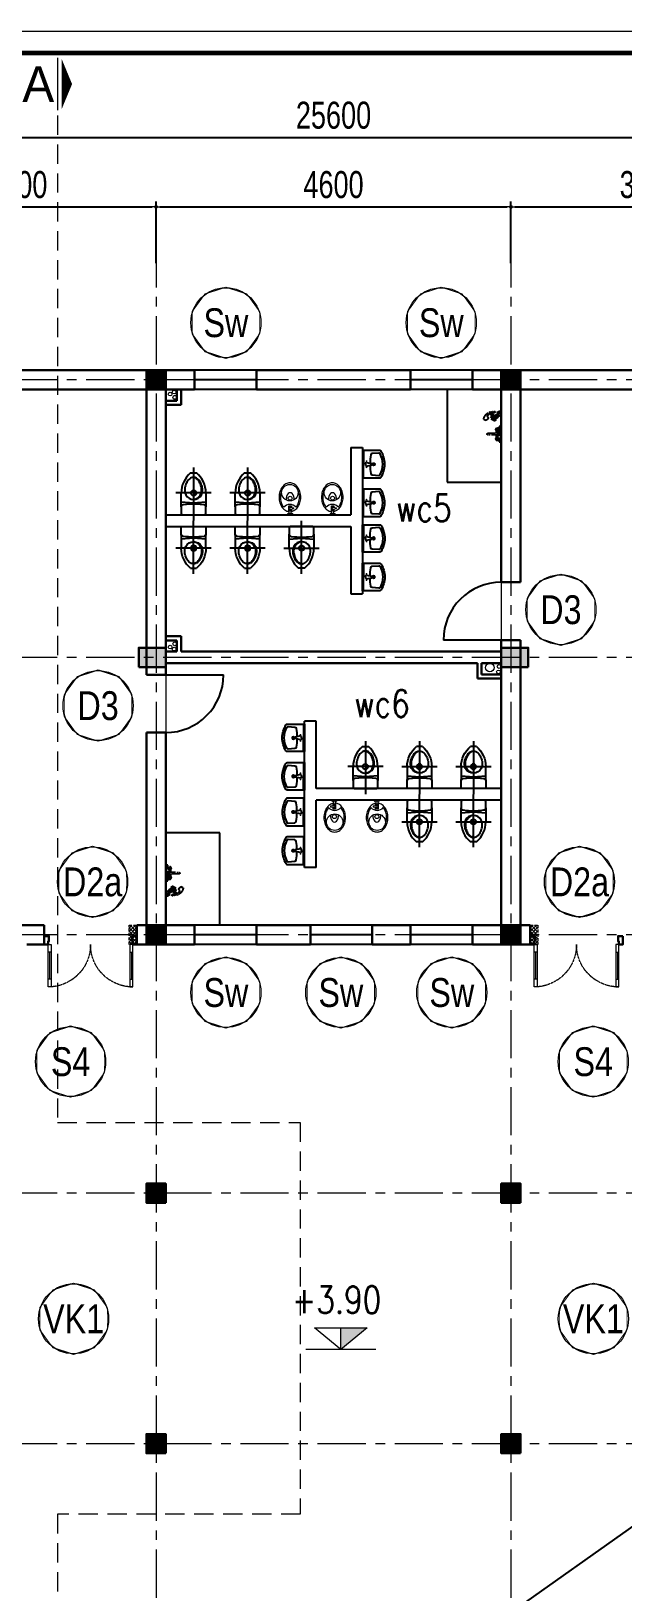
# Model space of a CAD drawing. Header units: millimetres. Extents: x -519517 to -431282, y -372679 to 113618.
# Drawn here: x -466510 to -458841, y -2908 to 17337 of the extents above; entities that cross this region are included whole.
import ezdxf
from ezdxf.enums import TextEntityAlignment as Align

# ---------------------------------------------------------------- set-up
doc = ezdxf.new("R2010")
doc.units = ezdxf.units.MM
doc.header["$LTSCALE"] = 5
for name, pattern in [('CENTER2', [28.575, 19.05, -3.175, 3.175, -3.175]), ('CENTERX2', [4, 2.5, -0.5, 0.5, -0.5]), ('DASHDOT', [1, 0.5, -0.25, 0, -0.25]), ('HIDDEN', [0.375, 0.25, -0.125]), ('HIDDEN2', [0.1875, 0.125, -0.0625])]:
    doc.linetypes.add(name, pattern=pattern)
doc.layers.get('0').update_dxf_attribs({"linetype": 'CENTER2'})
for name, color, linetype, lineweight in [('03', 252, 'Continuous', 30), ('BICO-9-NÉT CỬA', 9, 'Continuous', 25), ('Khungten_LCDI', 7, 'Continuous', 25), ('LC Dim', 8, 'Continuous', 18), ('LC Hatch', 252, 'Continuous', 9), ('LC ISO', 153, 'Continuous', 13), ('LC Khac', 4, 'Continuous', 9), ('LC MANH DUT', 35, 'HIDDEN', 5), ('LC Net dam 1', 30, 'Continuous', 30), ('LC Net khuat', 4, 'HIDDEN', 13), ('LC Net manh', 9, 'Continuous', 5), ('LC Net thay', 7, 'Continuous', 25), ('LC Net truc', 79, 'DASHDOT', 13), ('LC Text1', 3, 'Continuous', 20), ('LC Text2', 7, 'Continuous', 25), ('NOITHAT', 125, 'Continuous', 13)]:
    doc.layers.add(name, color=color, linetype=linetype, lineweight=lineweight)
for name, color, linetype in [('1-KYHIEU', 1, 'Continuous'), ('1-NETMANH', 250, 'Continuous'), ('TEXT', 42, 'Continuous')]:
    doc.layers.add(name, color=color, linetype=linetype)
doc.layers.add('KCS_Plotter', color=11, linetype='Continuous', plot=False)
doc.styles.add('General text 2', font='arial.ttf')
doc.styles.add('HOATBIF', font='hoatbif.shx', dxfattribs={"width": 0.75})
doc.styles.add('Khungten', font='VHAVAN.TTF', dxfattribs={"width": 0.9, "height": 5000})
doc.styles.add('LC 1', font='VHAVANB.TTF')
doc.styles.add('LC 3', font='vnsimli.shx', dxfattribs={"width": 0.75})
doc.styles.add('T1', font='Vnsimli.shx', dxfattribs={"width": 0.8})
doc.styles.add('Title', font='VHBLACK.TTF')
doc.dimstyles.new('Copy of 1-110', dxfattribs={"dimscale": 110, "dimtxt": 2.5, "dimasz": 0.35, "dimexe": 0.5, "dimexo": 0, "dimgap": 0.8, "dimtad": 1, "dimdec": 0, "dimzin": 0, "dimdsep": 46, "dimtxsty": 'HOATBIF', "dimblk1": 'DOT', "dimblk2": 'DOT', "dimsah": 1, "dimcen": -1, "dimdle": 1, "dimclrd": 256, "dimclre": 256, "dimclrt": 4, "dimadec": 3, "dimazin": 2, "dimtfac": 0.333333, "dimtdec": 0, "dimtix": 1, "dimtmove": 2, "dimatfit": 3, "dimldrblk": 'DOT', "dimfxl": 1, "dimtvp": 0.833333, "dimtolj": 1, "dimtzin": 0, "dimarcsym": 0})

# ---------------------------------------------------------------- blocks, each defined once
blk = doc.blocks.new('A$C442A5462')
for p, q in [((265, 143, -500), (283, 143, -500)), ((265, 114, -500), (265, 143, -500)), ((324, 114, -500), (265, 114, -500)), ((270, 114, -500), (270, 143, -500)), ((283, 133, -500), (287, 172, -500)), ((298, 172, -500), (287, 172, -500)), ((304, 133, -500), (298, 172, -500)), ((304, 143, -500), (324, 143, -500)), ((320, 143, -500), (320, 114, -500)), ((324, 143, -500), (324, 114, -500)), ((355, 139, -500), (324, 139, -500)), ((355, 117, -500), (324, 117, -500)), ((355, 108, -500), (355, 150, -500)), ((367, 162, -500), (369, 162, -500)), ((369, 96, -500), (367, 96, -500))]:
    blk.add_line(p, q)
at = {"elevation": -500}
for points in [[(332, 139, 0.088181), (321, 171, 0.106057), (284, 213, 0.085827), (232, 240, 0.075509), (167, 250, 0.075509), (101, 240, 0.085827), (49, 213, 0.106057), (12, 171, 0.126726), (0, 125, 0.126726), (12, 79, 0.106057), (49, 37, 0.085827), (101, 10, 0.075509), (167, 0, 0.075509)], [(282, 196, 0.017476), (275, 201, 0.085827), (228, 226, 0.075509), (167, 235, 0.075509), (105, 226, 0.072574), (65, 206, 0.039619)], [(65, 44, 0.072574), (105, 24, 0.075509), (167, 15, 0.075509)], [(167, 0, 0.075509), (232, 10, 0.085827), (284, 37, 0.106057), (321, 79, 0.106073), (333, 117, 0.126726)], [(167, 15, 0.075509), (228, 24, 0.085827), (275, 49, 0.017476), (282, 54, 0.126726)]]:
    blk.add_lwpolyline(points, format="xyb", dxfattribs=at)
for centre, radius in [((114, 125, -500), 95.1), ((178, 128, -500), 23.1)]:
    blk.add_circle(centre, radius)
for centre, radius, start, end in [((345, 125, -500), 95.1, 131.563, 228.437), ((141, 131, -500), 26.6, 129.8111, 184.9288), ((141, 126, -500), 26.6, 175.0712, 230.1889), ((189, 73, -500), 102, 86.446, 129.8111), ((189, 184, -500), 102, 230.1889, 275.818), ((294, 133, -500), 15.2, 136.8143, 43.1857), ((294, 133, -500), 10.6, 180, 0), ((367, 150, -500), 12.2, 90, 180), ((367, 108, -500), 12.2, 180, 270)]:
    blk.add_arc(centre, radius, start, end)
blk = doc.blocks.new('lavabo7')
for p, q in [((-265, 20), (0, 20)), ((-36, 80), (-14, 179)), ((-25, 62), (-36, 80)), ((-34, 216), (34, 216)), ((0, 62), (-25, 62)), ((-14, 179), (0, 179)), ((0, 182), (0, 250)), ((14, 179), (0, 179)), ((0, 62), (25, 62)), ((265, 20), (0, 20)), ((36, 80), (14, 179)), ((25, 62), (36, 80))]:
    blk.add_line(p, q)
blk.add_lwpolyline([(0, 0), (265, 0), (265, 335, 0.2674), (250, 361, 0.128929), (0, 430, 0.128929), (-250, 361, 0.2674), (-265, 335), (-265, 0)], format="xyb", close=True)
for points in [[(1, 390, 0.110412), (-200, 343, 0.310359), (-216, 313), (-206, 187, 0.356533), (-179, 159, 0.015229), (-21, 146)], [(21, 146, 0.015229), (179, 159, 0.356533), (206, 187), (216, 313, 0.310359), (200, 343, 0.110412), (-1, 390, 0.110412)]]:
    blk.add_lwpolyline(points, format="xyb")
at = {"const_width": 18}
for points in [[(-68, 79, -1), (-50, 79, -1)], [(68, 79, 1), (50, 79, 1)]]:
    blk.add_lwpolyline(points, format="xyb", close=True, dxfattribs=at)
for radius in [22.8, 12.8]:
    blk.add_circle((0, 216), radius)
blk = doc.blocks.new('mb-xibet3')
for p, q in [((185, 0), (-185, 0)), ((-210, -25), (-210, -134)), ((-210, -370), (-210, -134)), ((-210, -215), (0, -200)), ((-179, -169), (-118, -176)), ((0, -200), (210, -215)), ((118, -176), (179, -169)), ((210, -134), (210, -25)), ((210, -134), (210, -370)), ((50, -710), (-50, -710))]:
    blk.add_line(p, q)
blk.add_circle((0, -370), 45)
for centre, radius, start, end in [((-185, -25), 25, 90, 180), ((-175, -134), 35, 180, 263.211), ((0, -410), 150, 357.1299, 182.8701), ((15, -410), 150, 92.8613, 182.8701), ((0, 817), 1000, 263.211, 276.789), ((175, -134), 35, 276.789, 0), ((185, -25), 25, 0, 90), ((240, -366), 450, 180.5512, 229.851), ((194, -405), 345, 182.0821, 195.8931), ((99, -432), 245, 195.8931, 214.5044), ((209, -405), 345, 182.0821, 195.8931), ((114, -432), 245, 195.8931, 214.5044), ((10, -370), 45, 96.3794, 263.6206), ((-240, -366), 450, 310.149, 359.4488), ((-99, -432), 245, 325.4956, 344.1069), ((-194, -405), 345, 344.1069, 357.9179), ((38, -474), 172, 214.5044, 238.9274), ((53, -474), 172, 214.5044, 238.9274), ((0, -537), 97.7, 238.9274, 270), ((15, -537), 97.7, 238.9274, 265.5985), ((0, -537), 97.7, 270, 301.0726), ((-38, -474), 172, 301.0726, 325.4956)]:
    blk.add_arc(centre, radius, start, end)
at = {"layer": '1-NETMANH'}
for p, q in [((0, -802), (0, 95)), ((-300, -370), (300, -370))]:
    blk.add_line(p, q, dxfattribs=at)
blk = doc.blocks.new('Vt03')
at = {"color": 0}
for p, q in [((125, 280), (129, 294)), ((182, 227), (168, 215)), ((33, 60), (73, 60)), ((172, 12), (33, 16)), ((33, 16), (33, -11)), ((45, 16), (45, 42)), ((53, 80), (53, 40)), ((61, 15), (61, 42)), ((221, 192), (198, 180)), ((33, -11), (172, -7)), ((33, -60), (73, -60)), ((45, -42), (45, -11)), ((53, -40), (53, -80)), ((61, -42), (61, -10))]:
    blk.add_line(p, q, dxfattribs=at)
for points in [[(7, 309), (7, 268), (14, 268), (14, 309)], [(0, -100), (0, 100), (26, 100), (26, -100)], [(26, 13), (26, -7), (33, -7), (33, 13)]]:
    blk.add_lwpolyline(points, close=True, dxfattribs=at)
blk.add_lwpolyline([(12, 289, -1.296082), (34, 259, -1.917127), (36, 270, -0.167053), (49, 238, -1.448302), (30, 244, -0.673139), (85, 228, -0.486099), (61, 204, -1.074451), (67, 232, -0.361514), (101, 182, -1.428906), (80, 192, -0.287584), (119, 201, -1.502211), (109, 190, -0.316107), (116, 228, -1.315856), (125, 213, -0.643473), (103, 240, -0.070392), (116, 258, -0.515207), (128, 256, -1.801469), (107, 258, 0.730196), (91, 279, -2.626927), (97, 289, 0.91518), (113, 291, 0.978175), (109, 291, 0.823089), (127, 287, -1.030732)], format="xyb", dxfattribs=at)
for centre, radius in [((53, 60), 20), ((53, 60), 12), ((53, -60), 20), ((53, -60), 12)]:
    blk.add_circle(centre, radius, dxfattribs=at)
for centre, radius, start, end in [((98, 194), 89.8, 21.3285, 72.4278), ((101, 167), 130, 16.3177, 77.8898), ((220, 229), 54.3, 194.4065, 245.2427), ((216, 201), 10.4, 297.0942, 16.3177), ((172, 2), 9.94, 270, 90)]:
    blk.add_arc(centre, radius, start, end, dxfattribs=at)
blk = doc.blocks.new('lcdi fix')
at = {"layer": 'Defpoints', "lineweight": 0}
blk.add_lwpolyline([(-1200, -14850), (-1200, 14850), (40800, 14850), (40800, -14850)], close=True, dxfattribs=at)
at = {"layer": 'Khungten_LCDI', "color": 5, "lineweight": 60}
blk.add_lwpolyline([(0, -14650), (0, 14650), (40600, 14650), (40600, -14650)], close=True, dxfattribs=at)
at = {"color": 7, "style": 'Khungten', "width": 0.8}
for tag, p in [('REVISION', (39499, -10746)), ('NGAYHT', (39546, -11609))]:
    blk.add_attdef(tag, text='', height=200, dxfattribs=at).set_placement(p, align=Align.CENTER)
at = {"layer": 'LC Text1', "style": 'Title', "width": 3.882085}
for tag, p, p2 in [('TENBANVE1', (36913, -8886), (40339, -8886)), ('TENBANVE2', (36913, -9562), (40339, -9562))]:
    blk.add_attdef(tag, text='', height=250, dxfattribs=at).set_placement(p, p2, align=Align.FIT)
at = {"layer": 'LC Text1', "style": 'Title', "width": 0.7}
blk.add_attdef('SOBANVE', text='', height=250, dxfattribs=at).set_placement((39562, -13896), align=Align.CENTER)
blk = doc.blocks.new('DOT')
at = {"color": 0, "linetype": 'ByBlock'}
blk.add_line((-0.5, 0), (-1, 0), dxfattribs=at)
at = {"color": 0, "linetype": 'ByBlock', "const_width": 0.5}
blk.add_lwpolyline([(-0.25, 0, 1), (0.25, 0, 1)], format="xyb", close=True, dxfattribs=at)
blk = doc.blocks.new('*D189')
at = {"layer": 'Defpoints', "color": 0, "transparency": 16777216}
for p in [(-464891, 15058), (-468491, 14327), (-464891, 14327)]:
    blk.add_point(p, dxfattribs=at)
at = {"layer": 'LC Dim', "lineweight": -2, "transparency": 16777216}
for p, q in [((-468491, 14327), (-468491, 15128)), ((-468442, 15058), (-464940, 15058)), ((-464891, 14327), (-464891, 15128))]:
    blk.add_line(p, q, dxfattribs=at)
at = {"layer": 'LC Dim', "lineweight": -2, "transparency": 16777216, "xscale": 49, "yscale": 49, "zscale": 49, "rotation": 180}
blk.add_blockref('DOT', (-468491, 15058), dxfattribs=at)
at = {"layer": 'LC Dim', "lineweight": -2, "transparency": 16777216, "xscale": 49, "yscale": 49, "zscale": 49}
blk.add_blockref('DOT', (-464891, 15058), dxfattribs=at)
at = {"layer": 'LC Dim', "color": 4, "transparency": 16777216, "insert": (-466691, 15345), "char_height": 350, "attachment_point": 5, "style": 'HOATBIF'}
blk.add_mtext('\\A1;3600', dxfattribs=at)
blk = doc.blocks.new('_Dot')
at = {"color": 0, "linetype": 'ByBlock', "lineweight": -2}
blk.add_line((-0.5, 0), (-1, 0), dxfattribs=at)
at = {"color": 0, "linetype": 'ByBlock', "const_width": 0.5}
blk.add_lwpolyline([(-0.25, 0, 1), (0.25, 0, 1)], format="xyb", close=True, dxfattribs=at)
blk = doc.blocks.new('*D190')
at = {"layer": 'Defpoints', "color": 0, "transparency": 16777216}
for p in [(-460291, 15058), (-464891, 14327), (-460291, 14327)]:
    blk.add_point(p, dxfattribs=at)
at = {"layer": 'LC Dim', "lineweight": -2, "transparency": 16777216}
for p, q in [((-464891, 14327), (-464891, 15128)), ((-464842, 15058), (-460340, 15058)), ((-460291, 14327), (-460291, 15128))]:
    blk.add_line(p, q, dxfattribs=at)
at = {"layer": 'LC Dim', "lineweight": -2, "transparency": 16777216, "xscale": 49, "yscale": 49, "zscale": 49, "rotation": 180}
blk.add_blockref('DOT', (-464891, 15058), dxfattribs=at)
at = {"layer": 'LC Dim', "lineweight": -2, "transparency": 16777216, "xscale": 49, "yscale": 49, "zscale": 49}
blk.add_blockref('DOT', (-460291, 15058), dxfattribs=at)
at = {"layer": 'LC Dim', "color": 4, "transparency": 16777216, "insert": (-462591, 15345), "char_height": 350, "attachment_point": 5, "style": 'HOATBIF'}
blk.add_mtext('\\A1;4600', dxfattribs=at)
blk = doc.blocks.new('*D191')
at = {"layer": 'Defpoints', "color": 0, "transparency": 16777216}
for p in [(-456691, 15058), (-460291, 14327), (-456691, 14327)]:
    blk.add_point(p, dxfattribs=at)
at = {"layer": 'LC Dim', "lineweight": -2, "transparency": 16777216}
for p, q in [((-460291, 14327), (-460291, 15128)), ((-460242, 15058), (-456740, 15058)), ((-456691, 14327), (-456691, 15128))]:
    blk.add_line(p, q, dxfattribs=at)
at = {"layer": 'LC Dim', "lineweight": -2, "transparency": 16777216, "xscale": 49, "yscale": 49, "zscale": 49, "rotation": 180}
blk.add_blockref('DOT', (-460291, 15058), dxfattribs=at)
at = {"layer": 'LC Dim', "lineweight": -2, "transparency": 16777216, "xscale": 49, "yscale": 49, "zscale": 49}
blk.add_blockref('DOT', (-456691, 15058), dxfattribs=at)
at = {"layer": 'LC Dim', "color": 4, "transparency": 16777216, "insert": (-458491, 15345), "char_height": 350, "attachment_point": 5, "style": 'HOATBIF'}
blk.add_mtext('\\A1;3600', dxfattribs=at)
blk = doc.blocks.new('*D194')
at = {"layer": 'Defpoints', "color": 0, "transparency": 16777216}
for p in [(-449791, 15958), (-475391, 14327), (-449791, 14327)]:
    blk.add_point(p, dxfattribs=at)
at = {"layer": 'LC Dim', "lineweight": -2, "transparency": 16777216}
for p, q in [((-475391, 14327), (-475391, 16028)), ((-449791, 14327), (-449791, 16028)), ((-475342, 15958), (-449840, 15958))]:
    blk.add_line(p, q, dxfattribs=at)
at = {"layer": 'LC Dim', "lineweight": -2, "transparency": 16777216, "xscale": 49, "yscale": 49, "zscale": 49, "rotation": 180}
blk.add_blockref('DOT', (-475391, 15958), dxfattribs=at)
at = {"layer": 'LC Dim', "lineweight": -2, "transparency": 16777216, "xscale": 49, "yscale": 49, "zscale": 49}
blk.add_blockref('DOT', (-449791, 15958), dxfattribs=at)
at = {"layer": 'LC Dim', "color": 4, "transparency": 16777216, "insert": (-462591, 16245), "char_height": 350, "attachment_point": 5, "style": 'HOATBIF'}
blk.add_mtext('\\A1;25600', dxfattribs=at)
blk = doc.blocks.new('*U110')
at = {"layer": 'Defpoints'}
blk.add_lwpolyline([(0, 4.25), (-2.5, 3.44), (-4.04, 1.31), (-4.04, -1.31), (-2.5, -3.44), (0, -4.25), (2.5, -3.44), (4.04, -1.31), (4.04, 1.31), (2.5, 3.44)], close=True, dxfattribs=at)
at = {"layer": 'LC Text1', "style": 'General text 2', "width": 0.8, "flags": 8}
blk.add_attdef('SYMBOL', text='', height=3.5, dxfattribs=at).set_placement((0, 0), align=Align.MIDDLE_CENTER)
blk.add_wipeout([(0, 4.25), (-2.5, 3.44), (-4.04, 1.31), (-4.04, -1.31), (-2.5, -3.44), (0, -4.25), (2.5, -3.44), (4.04, -1.31), (4.04, 1.31), (2.5, 3.44)]).dxf.layer = 'LC Net manh'
at = {"layer": 'LC ISO'}
blk.add_circle((0, 0), 4.25, dxfattribs=at)
blk = doc.blocks.new('Caodo1')
at = {"layer": 'LC Text1'}
blk.add_hatch(color=256, dxfattribs=at).paths.add_polyline_path([(0, 200), (0, 0), (243, 200)])
for p, q in [((0, 0), (0, 200)), ((324, 0), (-324, 0))]:
    blk.add_line(p, q, dxfattribs=at)
blk.add_lwpolyline([(-243, 200), (243, 200), (0, 0), (0, 0)], close=True, dxfattribs=at)
at = {"layer": 'LC Text1', "style": 'T1', "width": 0.8}
blk.add_attdef('%%P0,00', text='', height=250, dxfattribs=at).set_placement((-39, 460), align=Align.MIDDLE_CENTER)
blk = doc.blocks.new('*U158')
for p, q in [((100, -90), (100, -50)), ((100, -70), (450, -70)), ((450, -90), (450, -50)), ((100, -1110), (100, -1150)), ((100, -1130), (450, -1130)), ((450, -1110), (450, -1150))]:
    blk.add_line(p, q)
for points in [[(0, -50), (0, -90), (550, -90), (550, -50)], [(0, -1150), (0, -1110), (550, -1110), (550, -1150)]]:
    blk.add_lwpolyline(points, close=True)
at = {"linetype": 'HIDDEN2'}
for centre, start, end in [((0, -50), 270, 360), ((0, -1150), 0, 90)]:
    blk.add_arc(centre, 550, start, end, dxfattribs=at)
at = {"layer": '03'}
for points in [[(-110, 0), (-110, -60), (-40, -60), (-40, -50), (0, -50), (0, 0)], [(-110, -1200), (-110, -1140), (-40, -1140), (-40, -1150), (0, -1150), (0, -1200)]]:
    blk.add_lwpolyline(points, close=True, dxfattribs=at)

msp = doc.modelspace()

# ---------------------------------------------------------------- hatches: boundary and pattern name
at = {"layer": 'LC Hatch'}
for points in [[(-464766.3, 12687.9), (-465016.3, 12687.9), (-465016.3, 12937.9), (-464766.3, 12937.9)], [(-460166.3, 12687.9), (-460416.3, 12687.9), (-460416.3, 12937.9), (-460166.3, 12937.9)], [(-465116.3, 9087.9), (-465116.3, 9337.9), (-464766.3, 9337.9), (-464766.3, 9087.9)], [(-460066.3, 9087.9), (-460066.3, 9337.9), (-460416.3, 9337.9), (-460416.3, 9087.9)], [(-464766.3, 5487.9), (-465016.3, 5487.9), (-465016.3, 5737.9), (-464766.3, 5737.9)], [(-460166.3, 5487.9), (-460416.3, 5487.9), (-460416.3, 5737.9), (-460166.3, 5737.9)], [(-464766.3, 2137.9), (-465016.3, 2137.9), (-465016.3, 2387.9), (-464766.3, 2387.9)], [(-460166.3, 2137.9), (-460416.3, 2137.9), (-460416.3, 2387.9), (-460166.3, 2387.9)], [(-464766.3, -1112.1), (-465016.3, -1112.1), (-465016.3, -862.1), (-464766.3, -862.1)], [(-460166.3, -1112.1), (-460416.3, -1112.1), (-460416.3, -862.1), (-460166.3, -862.1)]]:
    msp.add_hatch(color=256, dxfattribs=at).paths.add_polyline_path(points)
h = msp.add_hatch(dxfattribs=at)
h.set_pattern_fill('ANSI37', color=256, scale=10)
h.set_pattern_definition([(45, (1240.012, -40859.18), (-22.4506403, 22.4506403), []), (135, (1240.012, -40859.18), (-22.4506403, -22.4506403), [])])
h.paths.add_polyline_path([(-465241.3, 5487.9), (-465141.3, 5487.9), (-465141.3, 5737.9), (-465241.3, 5737.9)])
h = msp.add_hatch(dxfattribs=at)
h.set_pattern_fill('ANSI37', color=256, scale=10)
h.set_pattern_definition([(45, (6440.012, -40859.18), (-22.4506403, 22.4506403), []), (135, (6440.012, -40859.18), (-22.4506403, -22.4506403), [])])
h.paths.add_polyline_path([(-460041.3, 5487.9), (-459941.3, 5487.9), (-459941.3, 5737.9), (-460041.3, 5737.9)])

# ---------------------------------------------------------------- linework, layer by layer
at = {"layer": '1-KYHIEU'}
for p, q in [((-460416.3, 9437.9), (-461166.3, 9437.9)), ((-464766.3, 8987.9), (-464016.3, 8987.9))]:
    msp.add_line(p, q, dxfattribs=at)
at = {"layer": 'BICO-9-NÉT CỬA'}
for p, q in [((-463591.3, 12937.9), (-464391.3, 12937.9)), ((-463591.3, 12812.9), (-464391.3, 12812.9)), ((-460791.3, 12937.9), (-461591.3, 12937.9)), ((-460791.3, 12812.9), (-461591.3, 12812.9)), ((-463591.3, 12687.9), (-464391.3, 12687.9)), ((-460791.3, 12687.9), (-461591.3, 12687.9)), ((-463591.3, 5737.9), (-464391.3, 5737.9)), ((-462091.3, 5737.9), (-462891.3, 5737.9)), ((-460791.3, 5737.9), (-461591.3, 5737.9)), ((-463591.3, 5612.9), (-464391.3, 5612.9)), ((-463591.3, 5487.9), (-464391.3, 5487.9)), ((-462091.3, 5612.9), (-462891.3, 5612.9)), ((-462091.3, 5487.9), (-462891.3, 5487.9)), ((-460791.3, 5612.9), (-461591.3, 5612.9)), ((-460791.3, 5487.9), (-461591.3, 5487.9))]:
    msp.add_line(p, q, dxfattribs=at)
for centre, start, end in [((-460416.3, 9437.9), 90, 180), ((-464766.3, 8987.9), 270, 0)]:
    msp.add_arc(centre, 750, start, end, dxfattribs=at)
at = {"layer": 'LC ISO'}
for p, q in [((-460416.3, 10187.9), (-460416.3, 9437.9)), ((-464766.3, 8987.9), (-464766.3, 8237.9))]:
    msp.add_line(p, q, dxfattribs=at)
for centre, radius in [((-464709.8, 12629.1), 24), ((-464657.9, 12655.6), 24), ((-464648.1, 12586.3), 25), ((-464709.8, 9346.8), 24), ((-464657.9, 9320.3), 24), ((-464648.1, 9389.5), 25), ((-460564.9, 9080.1), 55), ((-460443.1, 9094.5), 25), ((-460452.9, 9025.3), 24)]:
    msp.add_circle(centre, radius, dxfattribs=at)
at = {"layer": 'LC Khac', "color": 1, "ltscale": 2}
msp.add_line((-466168.3, 16991.3), (-466168.3, 16310.9), dxfattribs=at)
msp.add_lwpolyline([(-465980.5, 16651.1, 0, 660.8, 0), (-466117, 16651.1, 385.4, 385.4, 0)], format="xyseb", dxfattribs=at)
at = {"layer": 'LC Net dam 1'}
for p, q in [((-464391.3, 12937.9), (-472201.3, 12937.9)), ((-464391.3, 12937.9), (-464391.3, 12687.9)), ((-461591.3, 12937.9), (-463591.3, 12937.9)), ((-463591.3, 12937.9), (-463591.3, 12687.9)), ((-461591.3, 12937.9), (-461591.3, 12687.9)), ((-452981.3, 12937.9), (-460791.3, 12937.9)), ((-460791.3, 12937.9), (-460791.3, 12687.9)), ((-465016.3, 12687.9), (-471966.3, 12687.9)), ((-465016.3, 12687.9), (-465016.3, 8987.9)), ((-464766.3, 12687.9), (-465016.3, 12687.9)), ((-464766.3, 12687.9), (-465016.3, 12687.9)), ((-464766.3, 12687.9), (-464766.3, 8987.9)), ((-464391.3, 12687.9), (-464766.3, 12687.9)), ((-464766.3, 12542.9), (-464766.3, 12687.9)), ((-464766.3, 12687.9), (-464621.3, 12687.9)), ((-464621.3, 12687.9), (-464621.3, 12542.9)), ((-464566.3, 12687.9), (-464566.3, 12487.9)), ((-461591.3, 12687.9), (-463591.3, 12687.9)), ((-460416.3, 12687.9), (-460791.3, 12687.9)), ((-460416.3, 12687.9), (-460416.3, 10187.9)), ((-460166.3, 12687.9), (-460416.3, 12687.9)), ((-460166.3, 12687.9), (-460416.3, 12687.9)), ((-460166.3, 12687.9), (-453216.3, 12687.9)), ((-460166.3, 12687.9), (-460166.3, 10187.9)), ((-464621.3, 12542.9), (-464766.3, 12542.9)), ((-464566.3, 12487.9), (-464766.3, 12487.9)), ((-460416.3, 10187.9), (-460166.3, 10187.9)), ((-465116.3, 9087.9), (-465116.3, 9337.9)), ((-465116.3, 9087.9), (-465116.3, 9337.9)), ((-464566.3, 9487.9), (-464766.3, 9487.9)), ((-464766.3, 9287.9), (-464766.3, 9432.9)), ((-464621.3, 9432.9), (-464766.3, 9432.9)), ((-464621.3, 9287.9), (-464621.3, 9432.9)), ((-464566.3, 9287.9), (-464566.3, 9487.9)), ((-460416.3, 9437.9), (-460416.3, 5737.9)), ((-460416.3, 9437.9), (-460166.3, 9437.9)), ((-460166.3, 9437.9), (-460166.3, 5737.9)), ((-460066.3, 9087.9), (-460066.3, 9337.9)), ((-460066.3, 9087.9), (-460066.3, 9337.9)), ((-464621.3, 9287.9), (-464766.3, 9287.9)), ((-460726.3, 9137.9), (-464766.3, 9137.9)), ((-460416.3, 9287.9), (-464566.3, 9287.9)), ((-460726.3, 9137.9), (-460726.3, 8937.9)), ((-460671.3, 9137.9), (-460671.3, 8992.9)), ((-460416.3, 9137.9), (-460671.3, 9137.9)), ((-464766.3, 8987.9), (-465016.3, 8987.9)), ((-460416.3, 8937.9), (-460726.3, 8937.9)), ((-460416.3, 8992.9), (-460671.3, 8992.9)), ((-465016.3, 8237.9), (-465016.3, 5737.9)), ((-464766.3, 8237.9), (-465016.3, 8237.9)), ((-464766.3, 8237.9), (-464766.3, 5737.9)), ((-466341.3, 5737.9), (-466966.3, 5737.9)), ((-466341.3, 5487.9), (-466341.3, 5737.9)), ((-465016.3, 5737.9), (-465141.3, 5737.9)), ((-465141.3, 5487.9), (-465141.3, 5737.9)), ((-464391.3, 5737.9), (-464766.3, 5737.9)), ((-464391.3, 5737.9), (-464391.3, 5487.9)), ((-462891.3, 5737.9), (-463591.3, 5737.9)), ((-463591.3, 5737.9), (-463591.3, 5487.9)), ((-462891.3, 5737.9), (-462891.3, 5487.9)), ((-461591.3, 5737.9), (-462091.3, 5737.9)), ((-462091.3, 5737.9), (-462091.3, 5487.9)), ((-461591.3, 5737.9), (-461591.3, 5487.9)), ((-460416.3, 5737.9), (-460791.3, 5737.9)), ((-460791.3, 5737.9), (-460791.3, 5487.9)), ((-460166.3, 5737.9), (-460041.3, 5737.9)), ((-460041.3, 5737.9), (-460041.3, 5487.9)), ((-466341.3, 5487.9), (-466566.3, 5487.9)), ((-464391.3, 5487.9), (-465141.3, 5487.9)), ((-464766.3, 5487.9), (-465016.3, 5487.9)), ((-464766.3, 5487.9), (-465016.3, 5487.9)), ((-462891.3, 5487.9), (-463591.3, 5487.9)), ((-461591.3, 5487.9), (-462091.3, 5487.9)), ((-460041.3, 5487.9), (-460791.3, 5487.9)), ((-460166.3, 5487.9), (-460416.3, 5487.9)), ((-460166.3, 5487.9), (-460416.3, 5487.9)), ((-464766.3, 2137.9), (-465016.3, 2137.9)), ((-464766.3, 2137.9), (-465016.3, 2137.9)), ((-460166.3, 2137.9), (-460416.3, 2137.9)), ((-460166.3, 2137.9), (-460416.3, 2137.9)), ((-464766.3, -1112.1), (-465016.3, -1112.1)), ((-464766.3, -1112.1), (-465016.3, -1112.1)), ((-460166.3, -1112.1), (-460416.3, -1112.1)), ((-460166.3, -1112.1), (-460416.3, -1112.1))]:
    msp.add_line(p, q, dxfattribs=at)
for points in [[(-464766.3, 12687.9), (-465016.3, 12687.9), (-465016.3, 12937.9), (-464766.3, 12937.9)], [(-460166.3, 12687.9), (-460416.3, 12687.9), (-460416.3, 12937.9), (-460166.3, 12937.9)], [(-465116.3, 9087.9), (-465116.3, 9337.9), (-464766.3, 9337.9), (-464766.3, 9087.9)], [(-460066.3, 9087.9), (-460066.3, 9337.9), (-460416.3, 9337.9), (-460416.3, 9087.9)], [(-464766.3, 5487.9), (-465016.3, 5487.9), (-465016.3, 5737.9), (-464766.3, 5737.9)], [(-460166.3, 5487.9), (-460416.3, 5487.9), (-460416.3, 5737.9), (-460166.3, 5737.9)], [(-464766.3, 2137.9), (-465016.3, 2137.9), (-465016.3, 2387.9), (-464766.3, 2387.9)], [(-460166.3, 2137.9), (-460416.3, 2137.9), (-460416.3, 2387.9), (-460166.3, 2387.9)], [(-464766.3, -1112.1), (-465016.3, -1112.1), (-465016.3, -862.1), (-464766.3, -862.1)], [(-460166.3, -1112.1), (-460416.3, -1112.1), (-460416.3, -862.1), (-460166.3, -862.1)]]:
    msp.add_lwpolyline(points, close=True, dxfattribs=at)
at = {"layer": 'LC Net khuat', "ltscale": 30}
for points in [[(-465241.3, 5737.9), (-465141.3, 5737.9), (-465141.3, 5487.9), (-465241.3, 5487.9)], [(-460041.3, 5737.9), (-459941.3, 5737.9), (-459941.3, 5487.9), (-460041.3, 5487.9)]]:
    msp.add_lwpolyline(points, close=True, dxfattribs=at)
at = {"layer": 'LC Net thay'}
for p, q in [((-461116.3, 12687.9), (-461116.3, 11487.9)), ((-462366.3, 11937.9), (-462366.3, 11062.9)), ((-462366.3, 11937.9), (-462216.3, 11937.9)), ((-462216.3, 11937.9), (-462216.3, 10037.9)), ((-461116.3, 11487.9), (-460416.3, 11487.9)), ((-464766.3, 11062.9), (-462366.3, 11062.9)), ((-464766.3, 10912.9), (-462366.3, 10912.9)), ((-462366.3, 10912.9), (-462366.3, 10037.9)), ((-462366.3, 10037.9), (-462216.3, 10037.9)), ((-462966.3, 6487.9), (-462966.3, 8387.9)), ((-462816.3, 8387.9), (-462966.3, 8387.9)), ((-462816.3, 7512.9), (-462816.3, 8387.9)), ((-460416.3, 7512.9), (-462816.3, 7512.9)), ((-460416.3, 7362.9), (-462816.3, 7362.9)), ((-462816.3, 6487.9), (-462816.3, 7362.9)), ((-464066.3, 6937.9), (-464766.3, 6937.9)), ((-464066.3, 5737.9), (-464066.3, 6937.9)), ((-462816.3, 6487.9), (-462966.3, 6487.9))]:
    msp.add_line(p, q, dxfattribs=at)
at = {"layer": 'LC Net truc', "linetype": 'CENTERX2', "ltscale": 50}
for p, q in [((-464891.3, 14638.7), (-464891.3, -15383.8)), ((-460291.3, 14638.7), (-460291.3, -15383.8)), ((-446173.2, 12812.9), (-479105.1, 12812.9)), ((-446173.2, 9212.9), (-479105.1, 9212.9)), ((-446173.2, 5612.9), (-479105.1, 5612.9)), ((-446173.2, 2262.9), (-479105.1, 2262.9)), ((-446173.2, -987.1), (-479105.1, -987.1))]:
    msp.add_line(p, q, dxfattribs=at)

# ---------------------------------------------------------------- block references
at = {"xscale": -1}
msp.add_blockref('Vt03', (-460416.3, 12109.2), dxfattribs=at)
at = {"xscale": -1, "rotation": 180}
msp.add_blockref('Vt03', (-464766.3, 6416.7), dxfattribs=at)
at = {"layer": 'LC ISO', "ltscale": 2, "xscale": -1, "rotation": 90}
for p in [(-466341.3, 5487.9), (-460041.3, 5487.9)]:
    msp.add_blockref('*U158', p, dxfattribs=at)
at = {"layer": 'LC Net thay', "xscale": 1.400000036310157, "yscale": 1.400000036310157, "zscale": 1.400000036310157}
msp.add_blockref('lcdi fix', (-488401.8, -3453.4), dxfattribs=at)
at = {"layer": 'LC Text1'}
ref = msp.add_blockref('Caodo1', (-462495.1, 235.5), dxfattribs=dict(at, xscale=1.401625041179158, yscale=1.401625041179158, zscale=1.401625041179158))
ref.add_attrib('%%P0,00', '+3.90', dxfattribs={"layer": 'LC Text2', "height": 350.41, "style": 'T1', "width": 0.8}).set_placement((-462549.8, 879.6), align=Align.MIDDLE_CENTER)
at = {"layer": 'NOITHAT', "xscale": 1.125, "yscale": 1.125, "zscale": 1.125}
for p, rotation in [((-463297.4, 11478.5, 562.5), 270), ((-462747.4, 11478.5, 562.5), 270), ((-462435.2, 6947.4, 562.5), 89.99999999999999), ((-461885.2, 6947.4, 562.5), 89.99999999999999)]:
    msp.add_blockref('A$C442A5462', p, dxfattribs=dict(at, rotation=rotation))
at = {"layer": 'TEXT'}
for name, p, xscale, yscale, zscale, rotation in [('lavabo7', (-462216.3, 11719.3), 0.673200000077486, 0.673200000077486, 0.673200000077486, 270), ('mb-xibet3', (-464405.2, 11062.9), 0.76499999997759, 0.76499999997759, 0.76499999997759, 180), ('mb-xibet3', (-463705.2, 11062.9), 0.76499999997759, 0.76499999997759, 0.76499999997759, 180), ('lavabo7', (-462216.3, 11219.3), 0.673200000077486, 0.673200000077486, 0.673200000077486, 270), ('lavabo7', (-462216.3, 10756.5), -0.673200000077486, 0.6731999999901745, 0.6732000000000001, 270), ('lavabo7', (-462216.3, 10256.5), -0.673200000077486, 0.6731999999901745, 0.6732000000000001, 270), ('lavabo7', (-462966.3, 8169.3), -0.6731999999901745, 0.6731999999901745, 0.6732000000000001, 90), ('mb-xibet3', (-462177.3, 7512.9), 0.76499999997759, 0.76499999997759, 0.76499999997759, 180), ('mb-xibet3', (-461477.3, 7512.9), -0.76499999997759, 0.76499999997759, 0.7650000000000001, 180), ('mb-xibet3', (-460777.3, 7512.9), -0.76499999997759, 0.76499999997759, 0.7650000000000001, 180), ('lavabo7', (-462966.3, 7669.3), -0.673200000077486, 0.6731999999901745, 0.6732000000000001, 90), ('lavabo7', (-462966.3, 7206.5), 0.673200000077486, 0.673200000077486, 0.673200000077486, 89.99999999999999), ('lavabo7', (-462966.3, 6706.5), 0.673200000077486, 0.673200000077486, 0.673200000077486, 89.99999999999999)]:
    msp.add_blockref(name, p, dxfattribs=dict(at, xscale=xscale, yscale=yscale, zscale=zscale, rotation=rotation))
at = {"layer": 'TEXT', "yscale": 0.76499999997759}
for p, xscale, zscale in [((-464405.2, 10912.9), -0.76499999997759, 0.7650000000000001), ((-463705.2, 10912.9), -0.76499999997759, 0.7650000000000001), ((-463005.2, 10912.9), 0.76499999997759, 0.76499999997759), ((-461477.3, 7362.9), 0.76499999997759, 0.76499999997759), ((-460777.3, 7362.9), 0.76499999997759, 0.76499999997759)]:
    msp.add_blockref('mb-xibet3', p, dxfattribs=dict(at, xscale=xscale, zscale=zscale))

# ---------------------------------------------------------------- texts
at = {"ltscale": 2, "style": 'LC 1'}
msp.add_attdef('A', text='A', height=462.5, dxfattribs=at).set_placement((-466418.6, 16651.1), align=Align.MIDDLE_CENTER)
at = {"layer": 'LC Text1', "color": 3, "style": 'LC 3', "width": 0.8}
for s, p in [('wc5', (-461420.1, 10976.3)), ('wc6', (-461962.5, 8439.4))]:
    msp.add_text(s, height=350.41, dxfattribs=at).set_placement(p, align=Align.CENTER)

# ---------------------------------------------------------------- dimensions: what is measured, and where the dimension line sits
at = {"layer": 'LC Dim'}
for base, p1, p2, picture, middle in [((-449791.3, 15957.8), (-475391.3, 14327.5), (-449791.3, 14327.5), '*D194', (-462591.3, 16244.8)), ((-464891.3, 15057.8), (-468491.3, 14327.5), (-464891.3, 14327.5), '*D189', (-466691.3, 15344.8)), ((-460291.3, 15057.8), (-464891.3, 14327.5), (-460291.3, 14327.5), '*D190', (-462591.3, 15344.8)), ((-456691.3, 15057.8), (-460291.3, 14327.5), (-456691.3, 14327.5), '*D191', (-458491.3, 15344.8))]:
    dim = msp.add_linear_dim(base=base, p1=p1, p2=p2, dimstyle='Copy of 1-110', override={"dimscale": 140}, dxfattribs=at)
    dim.commit()
    dim.dimension.update_dxf_attribs({"geometry": picture, "text_midpoint": middle})

# ---------------------------------------------------------------- next in the draw order: block references
at = {"layer": 'LC Net manh'}
ref = msp.add_blockref('*U110', (-463986.1, 13555.1), dxfattribs=dict(at, xscale=106.853297256924, yscale=106.853297256924, zscale=106.853297256924))
ref.add_attrib('SYMBOL', 'Sw', dxfattribs={"layer": 'LC Text1', "height": 373.99, "style": 'General text 2', "width": 0.8}).set_placement((-463986.1, 13555.1), align=Align.MIDDLE_CENTER)
ref = msp.add_blockref('*U110', (-461194.1, 13555.1), dxfattribs=dict(at, xscale=106.853297256924, yscale=106.853297256924, zscale=106.853297256924))
ref.add_attrib('SYMBOL', 'Sw', dxfattribs={"layer": 'LC Text1', "height": 373.99, "style": 'General text 2', "width": 0.8}).set_placement((-461194.1, 13555.1), align=Align.MIDDLE_CENTER)
ref = msp.add_blockref('*U110', (-459643.4, 9832), dxfattribs=dict(at, xscale=106.853297256924, yscale=106.853297256924, zscale=106.853297256924))
ref.add_attrib('SYMBOL', 'D3', dxfattribs={"layer": 'LC Text1', "height": 373.99, "style": 'General text 2', "width": 0.8}).set_placement((-459643.4, 9832), align=Align.MIDDLE_CENTER)
ref = msp.add_blockref('*U110', (-465643, 8587.3), dxfattribs=dict(at, xscale=106.853297256924, yscale=106.853297256924, zscale=106.853297256924))
ref.add_attrib('SYMBOL', 'D3', dxfattribs={"layer": 'LC Text1', "height": 373.99, "style": 'General text 2', "width": 0.8}).set_placement((-465643, 8587.3), align=Align.MIDDLE_CENTER)
ref = msp.add_blockref('*U110', (-465713.9, 6301.2), dxfattribs=dict(at, xscale=106.853297256924, yscale=106.853297256924, zscale=106.853297256924))
ref.add_attrib('SYMBOL', 'D2a', dxfattribs={"layer": 'LC Text1', "height": 373.99, "style": 'General text 2', "width": 0.8}).set_placement((-465713.9, 6301.2), align=Align.MIDDLE_CENTER)
ref = msp.add_blockref('*U110', (-459402.5, 6301.2), dxfattribs=dict(at, xscale=106.853297256924, yscale=106.853297256924, zscale=106.853297256924))
ref.add_attrib('SYMBOL', 'D2a', dxfattribs={"layer": 'LC Text1', "height": 373.99, "style": 'General text 2', "width": 0.8}).set_placement((-459402.5, 6301.2), align=Align.MIDDLE_CENTER)
ref = msp.add_blockref('*U110', (-463986.1, 4865.9), dxfattribs=dict(at, xscale=106.853297256924, yscale=106.853297256924, zscale=106.853297256924))
ref.add_attrib('SYMBOL', 'Sw', dxfattribs={"layer": 'LC Text1', "height": 373.99, "style": 'General text 2', "width": 0.8}).set_placement((-463986.1, 4865.9), align=Align.MIDDLE_CENTER)
ref = msp.add_blockref('*U110', (-462496.1, 4865.9), dxfattribs=dict(at, xscale=106.853297256924, yscale=106.853297256924, zscale=106.853297256924))
ref.add_attrib('SYMBOL', 'Sw', dxfattribs={"layer": 'LC Text1', "height": 373.99, "style": 'General text 2', "width": 0.8}).set_placement((-462496.1, 4865.9), align=Align.MIDDLE_CENTER)
ref = msp.add_blockref('*U110', (-461057.7, 4865.9), dxfattribs=dict(at, xscale=106.853297256924, yscale=106.853297256924, zscale=106.853297256924))
ref.add_attrib('SYMBOL', 'Sw', dxfattribs={"layer": 'LC Text1', "height": 373.99, "style": 'General text 2', "width": 0.8}).set_placement((-461057.7, 4865.9), align=Align.MIDDLE_CENTER)
ref = msp.add_blockref('*U110', (-465999.4, 3968.8), dxfattribs=dict(at, xscale=106.853297256924, yscale=106.853297256924, zscale=106.853297256924))
ref.add_attrib('SYMBOL', 'S4', dxfattribs={"layer": 'LC Text1', "height": 373.99, "style": 'General text 2', "width": 0.8}).set_placement((-465999.4, 3968.8), align=Align.MIDDLE_CENTER)
ref = msp.add_blockref('*U110', (-459224, 3968.8), dxfattribs=dict(at, xscale=106.853297256924, yscale=106.853297256924, zscale=106.853297256924))
ref.add_attrib('SYMBOL', 'S4', dxfattribs={"layer": 'LC Text1', "height": 373.99, "style": 'General text 2', "width": 0.8}).set_placement((-459224, 3968.8), align=Align.MIDDLE_CENTER)
ref = msp.add_blockref('*U110', (-465960.3, 633.4), dxfattribs=dict(at, xscale=106.853297256924, yscale=106.853297256924, zscale=106.853297256924))
ref.add_attrib('SYMBOL', 'VK1', dxfattribs={"layer": 'LC Text1', "height": 373.99, "style": 'General text 2', "width": 0.8}).set_placement((-465960.3, 633.4), align=Align.MIDDLE_CENTER)
ref = msp.add_blockref('*U110', (-459222.5, 633.4), dxfattribs=dict(at, xscale=106.853297256924, yscale=106.853297256924, zscale=106.853297256924))
ref.add_attrib('SYMBOL', 'VK1', dxfattribs={"layer": 'LC Text1', "height": 373.99, "style": 'General text 2', "width": 0.8}).set_placement((-459222.5, 633.4), align=Align.MIDDLE_CENTER)

# ---------------------------------------------------------------- next in the draw order: linework, layer by layer
at = {"layer": 'KCS_Plotter'}
msp.add_line((-490081.8, -24243.4), (-431281.8, 17336.6), dxfattribs=at)
at = {"layer": 'LC MANH DUT', "ltscale": 200}
msp.add_lwpolyline([(-466168.3, 16242.6), (-466168.3, 3177.9), (-463021.6, 3177.9), (-463021.6, -1903.4), (-466168.3, -1903.4), (-466168.3, -15418.1)], dxfattribs=at)

doc.saveas('drawing.dxf')
